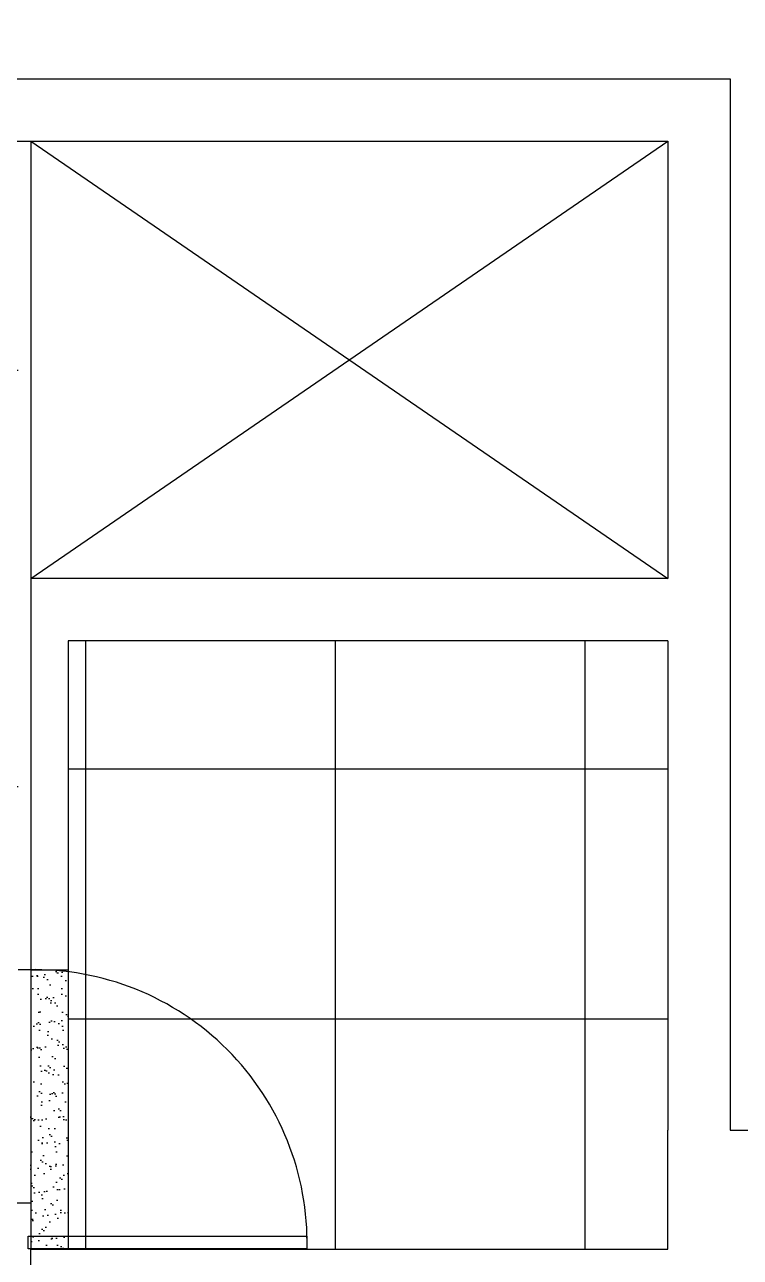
# Model space of a CAD drawing. Header units: millimetres. Extents: x 3124.2 to 3183.6, y 1757.5 to 1799.5.
# Drawn here: x 3139.654 to 3141.373, y 1783.227 to 1786.187 of the extents above; entities that cross this region are included whole.
import ezdxf

# ---------------------------------------------------------------- set-up
doc = ezdxf.new("R2010")
doc.units = ezdxf.units.MM
for name, color, linetype in [('ESQUADRIA', 3, 'Continuous'), ('linha da porta', 1, 'Continuous'), ('madeira', 35, 'Continuous'), ('PAREDE', 5, 'Continuous')]:
    doc.layers.add(name, color=color, linetype=linetype)

msp = doc.modelspace()

# ---------------------------------------------------------------- hatches: boundary and pattern name
at = {"layer": 'ESQUADRIA', "true_color": 0x636466, "transparency": 33554687}
h = msp.add_hatch(dxfattribs=at)
h.set_pattern_fill('_USER', color=251, double=1, pattern_type=0)
h.set_pattern_definition([(0, (3142.1485, 1777.3575), (0, 1), []), (90, (3142.1485, 1777.3575), (-1, 6e-17), [])])
h.paths.add_polyline_path([(3141.1985, 1783.0875), (3139.6685, 1783.0875), (3139.6685, 1783.2475), (3139.6685, 1783.9175), (3139.6385, 1783.9175), (3139.6385, 1785.8775), (3138.3792, 1785.8775), (3138.3792, 1785.9075), (3133.5985, 1785.9075), (3133.4485, 1785.9075), (3132.4714, 1785.9075), (3132.4634, 1783.757), (3132.4608, 1783.077), (3132.4395, 1777.3575), (3133.5985, 1777.3575), (3136.6785, 1777.3575), (3138.1585, 1777.3575), (3141.1985, 1777.3575), (3141.1985, 1777.6375), (3141.5485, 1777.6375), (3141.5485, 1777.3575), (3142.1485, 1777.3575), (3143.2159, 1777.3575), (3147.0985, 1777.3575), (3147.0985, 1777.5575), (3147.0985, 1783.7875), (3147.0985, 1784.5875), (3147.0985, 1784.8775), (3146.5735, 1784.8775), (3145.1835, 1784.8775), (3144.4995, 1784.8775), (3144.4995, 1786.1875), (3143.9095, 1786.1875), (3143.1095, 1786.1875), (3142.7595, 1786.1875), (3142.7595, 1783.5325), (3142.7595, 1783.3825), (3141.3985, 1783.3825), (3141.3985, 1780.3625), (3142.0235, 1780.3625), (3142.0235, 1780.2125), (3141.1985, 1780.2125), (3141.1985, 1780.3475)])
h.paths.add_polyline_path([(3136.2308, 1780.2875), (3136.0608, 1780.2875), (3136.0608, 1780.4075), (3136.2308, 1780.4075)], flags=16)
h.paths.add_polyline_path([(3136.2308, 1783.0875), (3136.0608, 1783.0875), (3136.0608, 1783.2075), (3136.2308, 1783.2075)], flags=16)
h = msp.add_hatch(dxfattribs=at)
h.set_pattern_fill('_USER', color=251, scale=0.6, double=1, pattern_type=0)
h.set_pattern_definition([(0, (0, 0), (0, 0.6), []), (90, (0, 0), (-0.6, 4e-17), [])])
h.paths.add_polyline_path([(3141.1985, 1783.5325), (3141.1985, 1784.7075), (3139.7585, 1784.7075), (3139.7585, 1783.9175), (3139.7585, 1783.2475), (3141.1985, 1783.2475)])
h = msp.add_hatch(dxfattribs=at)
h.set_pattern_fill('AR-SAND', color=251, scale=0.00088, double=1)
h.set_pattern_definition([(37.5, (1466.843407, -380.967673), (-0.00140802754, 0.0430683649), [0, -0.03397504, 0, -0.0379984, 0, -0.036322]), (7.5, (1466.843407, -380.967673), (0.0395580489, 0.0630806089), [0, -0.01832864, 0, -0.03062224, 0, -0.0117348]), (327.5, (1466.815914, -380.967673), (0.0696073286, 0.00012647225), [0, -0.011176, 0, -0.0402336, 0, -0.0525272]), (317.5, (1466.815914, -380.96767), (0.0671929678, 0.0196177804), [0, -0.005588, 0, -0.02637536, 0, -0.0301752])])
h.paths.add_polyline_path([(3139.7588, 1783.9175), (3139.6683, 1783.9175), (3139.6681, 1783.2475), (3139.7585, 1783.2475)])

# ---------------------------------------------------------------- linework, layer by layer
for p, q in [((3139.6685, 1783.9175), (3139.6685, 1783.2475)), ((3139.7585, 1783.9175), (3139.7585, 1783.2475))]:
    msp.add_line(p, q)
at = {"layer": 'ESQUADRIA', "transparency": 33554687}
msp.add_lwpolyline([(3140.3319, 1783.2481), (3139.6619, 1783.2481), (3139.6619, 1783.2781), (3140.3319, 1783.2781), (3140.3319, 1783.2481)], dxfattribs=at)
at = {"layer": 'linha da porta', "transparency": 33554687}
msp.add_arc((3139.6769, 1783.2631), 0.6552, 358.6881, 91.3119, dxfattribs=at)
at = {"layer": 'madeira', "color": 1, "transparency": 33554687}
msp.add_line((3139.6685, 1783.9175), (3139.6385, 1783.9175), dxfattribs=at)
msp.add_lwpolyline([(3138.3792, 1785.9075), (3139.6685, 1785.9075), (3139.6685, 1783.9175)], dxfattribs=at)
at = {"layer": 'PAREDE', "transparency": 33554687}
for p, q in [((3139.6685, 1784.8575), (3141.1985, 1785.9075)), ((3139.6685, 1785.9075), (3141.1985, 1784.8575)), ((3139.7585, 1784.8575), (3139.6685, 1784.8575)), ((3141.1985, 1784.8575), (3139.7585, 1784.8575)), ((3141.1985, 1784.7075), (3139.7585, 1784.7075)), ((3139.7585, 1784.7075), (3139.7585, 1783.9175)), ((3139.6685, 1783.9175), (3139.7585, 1783.9175)), ((3139.6685, 1783.2475), (3141.1985, 1783.2475)), ((3139.6685, 1783.0875), (3139.6685, 1783.2475))]:
    msp.add_line(p, q, dxfattribs=at)
for points in [[(3133.4485, 1786.0575), (3141.3485, 1786.0575), (3141.3485, 1783.5325)], [(3133.5985, 1785.9075), (3141.1985, 1785.9075), (3141.1985, 1784.8575)], [(3139.6685, 1785.9075), (3139.6685, 1783.9175)], [(3141.1985, 1784.7075), (3141.1985, 1783.5325)], [(3141.1985, 1783.2475), (3141.1985, 1783.5325)], [(3141.3485, 1783.5325), (3141.3985, 1783.5325)]]:
    msp.add_lwpolyline(points, dxfattribs=at)

doc.saveas('drawing.dxf')
